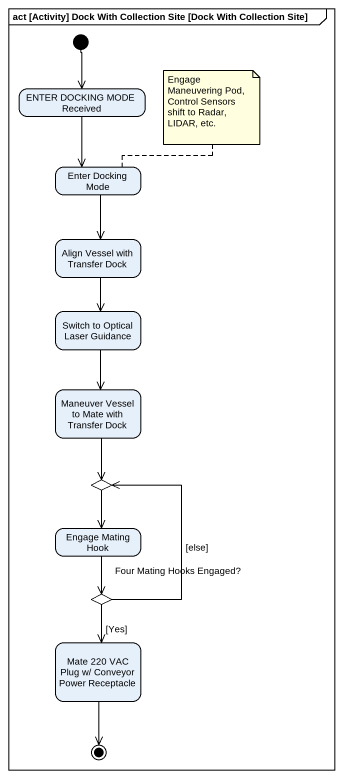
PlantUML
@startuml
mainframe act [Activity] Dock With Collection Site [Dock With Collection Site]
hide empty description
state "ENTER DOCKING MODE Received" as ENTER_DOCKING_MODE_Received
state "Enter Docking Mode" as Enter_Docking_Mode
state "Align Vessel with Transfer Dock" as Align_Vessel_with_Transfer
state "Switch to Optical Laser Guidance" as Switch_to_Optical_Laser
state "Maneuver Vessel to Mate with Transfer Dock" as Maneuver_Vessel_to_Mate
state choice1 <<choice>>
state "Engage Mating Hook" as Engage_Mating_Hook
state "Four Mating Hooks Engaged?" as Four_Mating_Hooks_Engaged <<choice>>
state "Mate 220 VAC Plug w/ Conveyor Power Receptacle" as Mate_220_VAC_Plug_w
[*] --> ENTER_DOCKING_MODE_Received
ENTER_DOCKING_MODE_Received --> Enter_Docking_Mode
Enter_Docking_Mode --> Align_Vessel_with_Transfer
Align_Vessel_with_Transfer --> Switch_to_Optical_Laser
Switch_to_Optical_Laser --> Maneuver_Vessel_to_Mate
Maneuver_Vessel_to_Mate --> choice1
choice1 --> Engage_Mating_Hook
Engage_Mating_Hook --> Four_Mating_Hooks_Engaged
Four_Mating_Hooks_Engaged -up-> choice1 : [else]
Four_Mating_Hooks_Engaged --> Mate_220_VAC_Plug_w : [Yes]
Mate_220_VAC_Plug_w --> [*]
note top of Enter_Docking_Mode : Engage Maneuvering Pod, Control Sensors shift to Radar, LIDAR, etc.
@enduml
